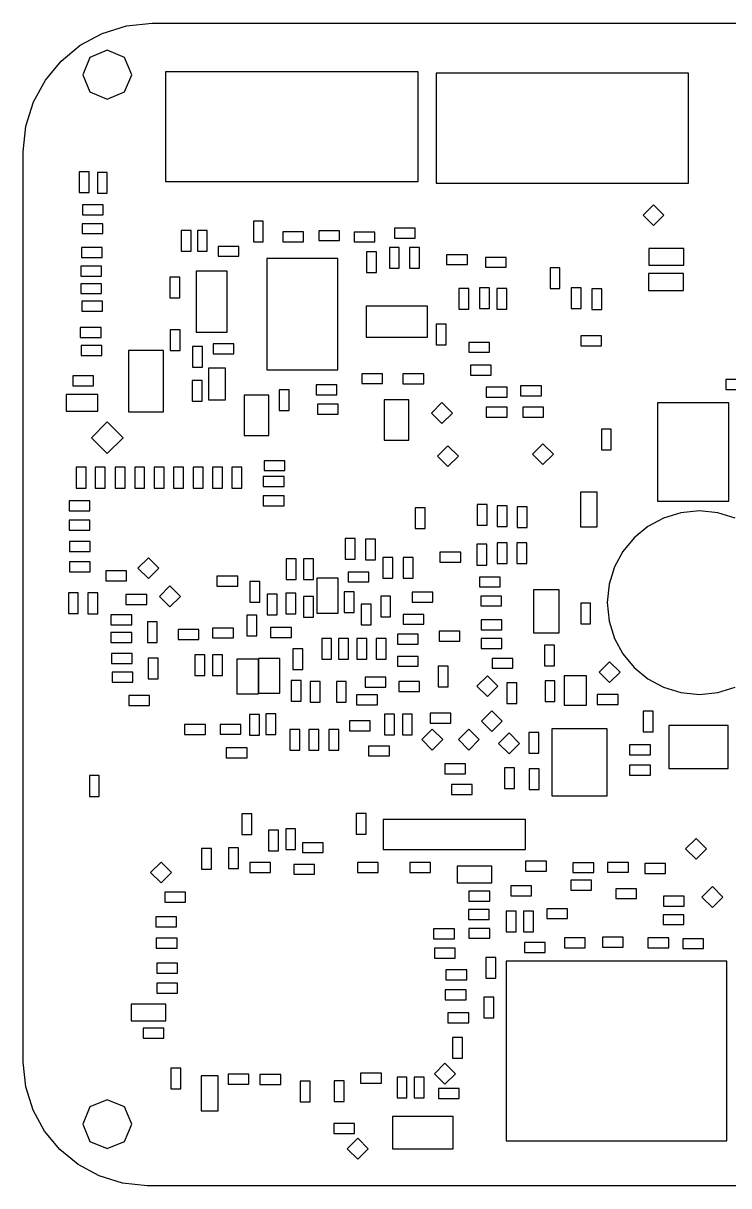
# Model space of a CAD drawing. Extents: x -32.8 to 34.4, y -26.7 to 30.6.
# Drawn here: x -32.8 to 2, y -26.7 to 30.6 of the extents above; entities that cross this region are included whole.
import ezdxf

# ---------------------------------------------------------------- set-up
doc = ezdxf.new("R2010")
doc.units = 0
doc.layers.add('LAYER_1', color=7, linetype='CONTINUOUS')

msp = doc.modelspace()

# ---------------------------------------------------------------- linework, layer by layer
at = {"layer": 'LAYER_1', "color": 7}
for points in [[(-28.924301, 30.1312), (-27.7311, 30.502001)], [(-27.7311, 30.502001), (-26.4521, 30.631399)], [(-26.4521, 30.631399), (27.6293, 30.631399)], [(-30.0055, 29.544999), (-28.924301, 30.1312)], [(-30.948799, 28.769399), (-30.0055, 29.544999)], [(-28.676199, 29.298599), (-29.530401, 28.9464)], [(-27.8219, 28.9464), (-28.676199, 29.298599)], [(-31.727899, 27.8304), (-30.948799, 28.769399)], [(-29.530401, 28.9464), (-29.884201, 28.096)], [(-27.4681, 28.096), (-27.8219, 28.9464)], [(-29.884201, 28.096), (-29.530401, 27.245599)], [(-27.8219, 27.245599), (-27.4681, 28.096)], [(-25.7975, 28.2373), (-25.7975, 22.825)], [(-13.3445, 28.2373), (-25.7975, 28.2373)], [(-13.3445, 22.825), (-13.3445, 28.2373)], [(-12.4515, 28.168099), (-12.4515, 22.755901)], [(0.0015, 28.168099), (-12.4515, 28.168099)], [(0.0015, 22.755901), (0.0015, 28.168099)], [(-32.316699, 26.753999), (-31.727899, 27.8304)], [(-29.530401, 27.245599), (-28.676199, 26.893301)], [(-28.676199, 26.893301), (-27.8219, 27.245599)], [(-32.6891, 25.566199), (-32.316699, 26.753999)], [(-32.819001, 24.2929), (-32.6891, 25.566199)], [(-32.819001, -20.57589), (-32.819001, 24.2929)], [(-30.052199, 23.307199), (-30.052199, 22.287)], [(-29.5621, 23.307199), (-30.052199, 23.307199)], [(-29.5621, 22.287), (-29.5621, 23.307199)], [(-29.161099, 23.2776), (-29.161099, 22.2574)], [(-28.671001, 23.2776), (-29.161099, 23.2776)], [(-28.671001, 22.2574), (-28.671001, 23.2776)], [(-25.7975, 22.825), (-13.3445, 22.825)], [(-12.4515, 22.755901), (0.0015, 22.755901)], [(-30.052199, 22.287), (-29.5621, 22.287)], [(-29.161099, 22.2574), (-28.671001, 22.2574)], [(-29.903699, 21.680801), (-29.903699, 21.192901)], [(-28.8789, 21.680801), (-29.903699, 21.680801)], [(-28.8789, 21.192901), (-28.8789, 21.680801)], [(-1.728, 21.6827), (-2.2425, 21.170501)], [(-1.2135, 21.170501), (-1.728, 21.6827)], [(-29.918499, 20.749301), (-29.918499, 20.261401)], [(-28.893699, 20.749301), (-29.918499, 20.749301)], [(-29.903699, 21.192901), (-28.8789, 21.192901)], [(-28.893699, 20.261401), (-28.893699, 20.749301)], [(-21.4663, 20.881), (-21.4663, 19.8608)], [(-20.9762, 20.881), (-21.4663, 20.881)], [(-20.9762, 19.8608), (-20.9762, 20.881)], [(-2.2425, 21.170501), (-1.728, 20.658301)], [(-1.728, 20.658301), (-1.2135, 21.170501)], [(-29.918499, 20.261401), (-28.893699, 20.261401)], [(-25.0323, 20.424), (-25.0323, 19.403801)], [(-24.5422, 20.424), (-25.0323, 20.424)], [(-24.5422, 19.403801), (-24.5422, 20.424)], [(-24.2303, 20.424), (-24.2303, 19.403801)], [(-23.7402, 20.424), (-24.2303, 20.424)], [(-23.7402, 19.403801), (-23.7402, 20.424)], [(-20.0154, 20.3439), (-20.0154, 19.856)], [(-18.9906, 20.3439), (-20.0154, 20.3439)], [(-18.9906, 19.856), (-18.9906, 20.3439)], [(-18.241, 20.405901), (-18.241, 19.918001)], [(-17.2162, 20.405901), (-18.241, 20.405901)], [(-17.2162, 19.918001), (-17.2162, 20.405901)], [(-16.5007, 20.3404), (-16.5007, 19.8525)], [(-15.4759, 20.3404), (-16.5007, 20.3404)], [(-15.4759, 19.8525), (-15.4759, 20.3404)], [(-14.5056, 20.5298), (-14.5056, 20.0419)], [(-13.4808, 20.5298), (-14.5056, 20.5298)], [(-13.4808, 20.0419), (-13.4808, 20.5298)], [(-29.9482, 19.5812), (-29.9482, 19.0933)], [(-28.923401, 19.5812), (-29.9482, 19.5812)], [(-28.923401, 19.0933), (-28.923401, 19.5812)], [(-23.2061, 19.631201), (-23.2061, 19.143301)], [(-22.1813, 19.631201), (-23.2061, 19.631201)], [(-22.1813, 19.143301), (-22.1813, 19.631201)], [(-21.4663, 19.8608), (-20.9762, 19.8608)], [(-20.0154, 19.856), (-18.9906, 19.856)], [(-18.241, 19.918001), (-17.2162, 19.918001)], [(-16.5007, 19.8525), (-15.4759, 19.8525)], [(-14.758, 19.5805), (-14.758, 18.560301)], [(-14.2679, 19.5805), (-14.758, 19.5805)], [(-14.5056, 20.0419), (-13.4808, 20.0419)], [(-14.2679, 18.560301), (-14.2679, 19.5805)], [(-13.7694, 19.5805), (-13.7694, 18.560301)], [(-13.2794, 19.5805), (-13.7694, 19.5805)], [(-13.2794, 18.560301), (-13.2794, 19.5805)], [(-1.9576, 19.5339), (-1.9576, 18.707)], [(-0.234, 19.5339), (-1.9576, 19.5339)], [(-0.234, 18.707), (-0.234, 19.5339)], [(-29.9482, 19.0933), (-28.923401, 19.0933)], [(-25.0323, 19.403801), (-24.5422, 19.403801)], [(-24.2303, 19.403801), (-23.7402, 19.403801)], [(-23.2061, 19.143301), (-22.1813, 19.143301)], [(-20.8032, 19.029501), (-20.8032, 13.546894)], [(-17.2988, 19.029501), (-20.8032, 19.029501)], [(-17.2988, 13.546894), (-17.2988, 19.029501)], [(-15.8878, 19.369601), (-15.8878, 18.349399)], [(-15.3977, 19.369601), (-15.8878, 19.369601)], [(-15.3977, 18.349399), (-15.3977, 19.369601)], [(-11.9346, 19.222301), (-11.9346, 18.734401)], [(-10.9098, 19.222301), (-11.9346, 19.222301)], [(-10.9098, 18.734401), (-10.9098, 19.222301)], [(-10.0217, 19.0887), (-10.0217, 18.6008)], [(-8.9969, 19.0887), (-10.0217, 19.0887)], [(-8.9969, 18.6008), (-8.9969, 19.0887)], [(-29.977901, 18.649799), (-29.977901, 18.161899)], [(-28.953099, 18.649799), (-29.977901, 18.649799)], [(-28.953099, 18.161899), (-28.953099, 18.649799)], [(-24.2972, 18.419201), (-24.2972, 15.402999)], [(-22.7571, 18.419201), (-24.2972, 18.419201)], [(-22.7571, 15.402999), (-22.7571, 18.419201)], [(-15.8878, 18.349399), (-15.3977, 18.349399)], [(-14.758, 18.560301), (-14.2679, 18.560301)], [(-13.7694, 18.560301), (-13.2794, 18.560301)], [(-11.9346, 18.734401), (-10.9098, 18.734401)], [(-10.0217, 18.6008), (-8.9969, 18.6008)], [(-6.8339, 18.574499), (-6.8339, 17.5543)], [(-6.3438, 18.574499), (-6.8339, 18.574499)], [(-6.3438, 17.5543), (-6.3438, 18.574499)], [(-1.9576, 18.707), (-0.234, 18.707)], [(-29.977901, 18.161899), (-28.953099, 18.161899)], [(-29.977901, 17.792199), (-29.977901, 17.304299)], [(-28.953099, 17.792199), (-29.977901, 17.792199)], [(-28.953099, 17.304299), (-28.953099, 17.792199)], [(-25.5818, 18.1175), (-25.5818, 17.0973)], [(-25.0917, 18.1175), (-25.5818, 18.1175)], [(-25.0917, 17.0973), (-25.0917, 18.1175)], [(-1.976, 18.289901), (-1.976, 17.463001)], [(-0.2524, 18.289901), (-1.976, 18.289901)], [(-0.2524, 17.463001), (-0.2524, 18.289901)], [(-29.977901, 17.304299), (-28.953099, 17.304299)], [(-11.3249, 17.559701), (-11.3249, 16.539499)], [(-10.8348, 17.559701), (-11.3249, 17.559701)], [(-10.8348, 16.539499), (-10.8348, 17.559701)], [(-10.3099, 17.5843), (-10.3099, 16.564101)], [(-9.8198, 17.5843), (-10.3099, 17.5843)], [(-9.8198, 16.564101), (-9.8198, 17.5843)], [(-9.4537, 17.559701), (-9.4537, 16.539499)], [(-8.9636, 17.559701), (-9.4537, 17.559701)], [(-8.9636, 16.539499), (-8.9636, 17.559701)], [(-6.8339, 17.5543), (-6.3438, 17.5543)], [(-5.7906, 17.5843), (-5.7906, 16.564101)], [(-5.3006, 17.5843), (-5.7906, 17.5843)], [(-5.3006, 16.564101), (-5.3006, 17.5843)], [(-4.7662, 17.541899), (-4.7662, 16.521699)], [(-4.2761, 17.541899), (-4.7662, 17.541899)], [(-4.2761, 16.521699), (-4.2761, 17.541899)], [(-1.976, 17.463001), (-0.2524, 17.463001)], [(-29.933299, 16.934701), (-29.933299, 16.4468)], [(-28.908601, 16.934701), (-29.933299, 16.934701)], [(-28.908601, 16.4468), (-28.908601, 16.934701)], [(-25.5818, 17.0973), (-25.0917, 17.0973)], [(-15.9058, 16.6861), (-15.9058, 15.1528)], [(-12.876, 16.6861), (-15.9058, 16.6861)], [(-12.876, 15.1528), (-12.876, 16.6861)], [(-29.933299, 16.4468), (-28.908601, 16.4468)], [(-11.3249, 16.539499), (-10.8348, 16.539499)], [(-10.3099, 16.564101), (-9.8198, 16.564101)], [(-9.4537, 16.539499), (-8.9636, 16.539499)], [(-5.7906, 16.564101), (-5.3006, 16.564101)], [(-4.7662, 16.521699), (-4.2761, 16.521699)], [(-30.0076, 15.6336), (-30.0076, 15.1457)], [(-28.9828, 15.6336), (-30.0076, 15.6336)], [(-28.9828, 15.1457), (-28.9828, 15.6336)], [(-25.5634, 15.5197), (-25.5634, 14.499394)], [(-25.0733, 15.5197), (-25.5634, 15.5197)], [(-25.0733, 14.499394), (-25.0733, 15.5197)], [(-12.4476, 15.797701), (-12.4476, 14.777496)], [(-11.9576, 15.797701), (-12.4476, 15.797701)], [(-11.9576, 14.777496), (-11.9576, 15.797701)], [(-30.0076, 15.1457), (-28.9828, 15.1457)], [(-24.2972, 15.402999), (-22.7571, 15.402999)], [(-15.9058, 15.1528), (-12.876, 15.1528)], [(-10.8401, 14.899001), (-10.8401, 14.411086)], [(-9.8153, 14.899001), (-10.8401, 14.899001)], [(-9.8153, 14.411086), (-9.8153, 14.899001)], [(-5.3205, 15.218801), (-5.3205, 14.730901)], [(-4.2957, 15.218801), (-5.3205, 15.218801)], [(-4.2957, 14.730901), (-4.2957, 15.218801)], [(-29.963099, 14.746395), (-29.963099, 14.258489)], [(-28.938299, 14.746395), (-29.963099, 14.746395)], [(-28.938299, 14.258489), (-28.938299, 14.746395)], [(-27.6313, 14.495104), (-27.6313, 11.47891)], [(-25.8937, 14.495104), (-27.6313, 14.495104)], [(-25.8937, 11.47891), (-25.8937, 14.495104)], [(-25.5634, 14.499394), (-25.0733, 14.499394)], [(-24.4679, 14.702114), (-24.4679, 13.681909)], [(-23.9778, 14.702114), (-24.4679, 14.702114)], [(-23.9778, 13.681909), (-23.9778, 14.702114)], [(-23.4551, 14.8279), (-23.4551, 14.339995)], [(-22.4303, 14.8279), (-23.4551, 14.8279)], [(-23.4551, 14.339995), (-22.4303, 14.339995)], [(-22.4303, 14.339995), (-22.4303, 14.8279)], [(-12.4476, 14.777496), (-11.9576, 14.777496)], [(-10.8401, 14.411086), (-9.8153, 14.411086)], [(-5.3205, 14.730901), (-4.2957, 14.730901)], [(-29.963099, 14.258489), (-28.938299, 14.258489)], [(-10.7577, 13.777695), (-10.7577, 13.289789)], [(-9.7329, 13.777695), (-10.7577, 13.777695)], [(-9.7329, 13.289789), (-9.7329, 13.777695)], [(-30.3789, 13.2531), (-30.3789, 12.765195)], [(-29.354201, 13.2531), (-30.3789, 13.2531)], [(-29.354201, 12.765195), (-29.354201, 13.2531)], [(-24.4679, 13.681909), (-23.9778, 13.681909)], [(-23.6732, 13.630206), (-23.6732, 12.077701)], [(-22.8415, 13.630206), (-23.6732, 13.630206)], [(-22.8415, 12.077701), (-22.8415, 13.630206)], [(-20.8032, 13.546894), (-17.2988, 13.546894)], [(-16.1243, 13.355914), (-16.1243, 12.868008)], [(-15.0995, 13.355914), (-16.1243, 13.355914)], [(-15.0995, 12.868008), (-15.0995, 13.355914)], [(-14.0883, 13.352386), (-14.0883, 12.864509)], [(-13.0635, 13.352386), (-14.0883, 13.352386)], [(-13.0635, 12.864509), (-13.0635, 13.352386)], [(-10.7577, 13.289789), (-9.7329, 13.289789)], [(-30.3789, 12.765195), (-29.354201, 12.765195)], [(-24.4827, 13.016598), (-24.4827, 11.996393)], [(-23.9926, 13.016598), (-24.4827, 13.016598)], [(-23.9926, 11.996393), (-23.9926, 13.016598)], [(-18.3684, 12.810096), (-18.3684, 12.32219)], [(-17.3436, 12.810096), (-18.3684, 12.810096)], [(-17.3436, 12.32219), (-17.3436, 12.810096)], [(-16.1243, 12.868008), (-15.0995, 12.868008)], [(-14.0883, 12.864509), (-13.0635, 12.864509)], [(-9.981, 12.688007), (-9.981, 12.200214)], [(-8.9562, 12.688007), (-9.981, 12.688007)], [(-8.9562, 12.200214), (-8.9562, 12.688007)], [(-8.2862, 12.758393), (-8.2862, 12.270487)], [(-7.2615, 12.758393), (-8.2862, 12.758393)], [(-7.2615, 12.270487), (-7.2615, 12.758393)], [(1.835, 13.071208), (1.835, 12.583387)], [(2.8598, 13.071208), (1.835, 13.071208)], [(-30.705699, 12.336386), (-30.705699, 11.508403)], [(-29.146201, 12.336386), (-30.705699, 12.336386)], [(-29.146201, 11.508403), (-29.146201, 12.336386)], [(-23.6732, 12.077701), (-22.8415, 12.077701)], [(-21.9204, 12.297609), (-21.9204, 10.311103)], [(-20.7092, 12.297609), (-21.9204, 12.297609)], [(-20.7092, 10.311103), (-20.7092, 12.297609)], [(-20.1991, 12.568288), (-20.1991, 11.548111)], [(-19.709, 12.568288), (-20.1991, 12.568288)], [(-19.709, 11.548111), (-19.709, 12.568288)], [(-18.3684, 12.32219), (-17.3436, 12.32219)], [(-15.0099, 12.065199), (-15.0099, 10.078693)], [(-13.7987, 12.065199), (-15.0099, 12.065199)], [(-13.7987, 10.078693), (-13.7987, 12.065199)], [(-9.981, 12.200214), (-8.9562, 12.200214)], [(-8.2862, 12.270487), (-7.2615, 12.270487)], [(1.835, 12.583387), (2.8598, 12.583387)], [(-30.705699, 11.508403), (-29.146201, 11.508403)], [(-27.6313, 11.47891), (-25.8937, 11.47891)], [(-24.4827, 11.996393), (-23.9926, 11.996393)], [(-20.1991, 11.548111), (-19.709, 11.548111)], [(-18.3062, 11.849496), (-18.3062, 11.361591)], [(-17.2814, 11.849496), (-18.3062, 11.849496)], [(-17.2814, 11.361591), (-17.2814, 11.849496)], [(-12.1661, 11.931595), (-12.6806, 11.41939)], [(-11.6516, 11.41939), (-12.1661, 11.931595)], [(-9.981, 11.703898), (-9.981, 11.215992)], [(-8.9562, 11.703898), (-9.981, 11.703898)], [(-8.9562, 11.215992), (-8.9562, 11.703898)], [(-8.1803, 11.703898), (-8.1803, 11.215992)], [(-7.1555, 11.703898), (-8.1803, 11.703898)], [(-7.1555, 11.215992), (-7.1555, 11.703898)], [(-1.5257, 11.929506), (-1.5257, 7.069696)], [(1.9787, 11.929506), (-1.5257, 11.929506)], [(1.9787, 7.069696), (1.9787, 11.929506)], [(-28.677799, 10.980196), (-29.458799, 10.202702)], [(-27.8968, 10.202702), (-28.677799, 10.980196)], [(-18.3062, 11.361591), (-17.2814, 11.361591)], [(-12.6806, 11.41939), (-12.1661, 10.907213)], [(-12.1661, 10.907213), (-11.6516, 11.41939)], [(-9.981, 11.215992), (-8.9562, 11.215992)], [(-8.1803, 11.215992), (-7.1555, 11.215992)], [(-4.302, 10.631792), (-4.302, 9.611587)], [(-3.8119, 10.631792), (-4.302, 10.631792)], [(-3.8119, 9.611587), (-3.8119, 10.631792)], [(-29.458799, 10.202702), (-28.677799, 9.425208)], [(-28.677799, 9.425208), (-27.8968, 10.202702)], [(-21.9204, 10.311103), (-20.7092, 10.311103)], [(-15.0099, 10.078693), (-13.7987, 10.078693)], [(-11.8721, 9.809397), (-12.3866, 9.297192)], [(-11.3576, 9.297192), (-11.8721, 9.809397)], [(-7.1859, 9.900808), (-7.7004, 9.388603)], [(-6.6714, 9.388603), (-7.1859, 9.900808)], [(-12.3866, 9.297192), (-11.8721, 8.784986)], [(-11.8721, 8.784986), (-11.3576, 9.297192)], [(-7.7004, 9.388603), (-7.1859, 8.876398)], [(-7.1859, 8.876398), (-6.6714, 9.388603)], [(-4.302, 9.611587), (-3.8119, 9.611587)], [(-30.200699, 8.743613), (-30.200699, 7.723408)], [(-29.7106, 8.743613), (-30.200699, 8.743613)], [(-29.7106, 7.723408), (-29.7106, 8.743613)], [(-29.269701, 8.743613), (-29.269701, 7.723408)], [(-28.7796, 8.743613), (-29.269701, 8.743613)], [(-28.7796, 7.723408), (-28.7796, 8.743613)], [(-28.281099, 8.743613), (-28.281099, 7.723408)], [(-27.791, 8.743613), (-28.281099, 8.743613)], [(-27.791, 7.723408), (-27.791, 8.743613)], [(-27.3213, 8.743613), (-27.3213, 7.723408)], [(-26.8312, 8.743613), (-27.3213, 8.743613)], [(-26.8312, 7.723408), (-26.8312, 8.743613)], [(-26.3615, 8.743613), (-26.3615, 7.723408)], [(-25.8714, 8.743613), (-26.3615, 8.743613)], [(-25.8714, 7.723408), (-25.8714, 8.743613)], [(-25.4017, 8.743613), (-25.4017, 7.723408)], [(-24.9116, 8.743613), (-25.4017, 8.743613)], [(-24.9116, 7.723408), (-24.9116, 8.743613)], [(-24.4419, 8.743613), (-24.4419, 7.723408)], [(-23.9518, 8.743613), (-24.4419, 8.743613)], [(-23.9518, 7.723408), (-23.9518, 8.743613)], [(-23.4821, 8.743613), (-23.4821, 7.723408)], [(-22.992, 8.743613), (-23.4821, 8.743613)], [(-22.992, 7.723408), (-22.992, 8.743613)], [(-22.5223, 8.743613), (-22.5223, 7.723408)], [(-22.0322, 8.743613), (-22.5223, 8.743613)], [(-22.0322, 7.723408), (-22.0322, 8.743613)], [(-20.9341, 9.067801), (-20.9341, 8.579896)], [(-19.9093, 9.067801), (-20.9341, 9.067801)], [(-19.9093, 8.579896), (-19.9093, 9.067801)], [(-20.9787, 8.284211), (-20.9787, 7.796306)], [(-19.9539, 8.284211), (-20.9787, 8.284211)], [(-20.9341, 8.579896), (-19.9093, 8.579896)], [(-19.9539, 7.796306), (-19.9539, 8.284211)], [(-30.200699, 7.723408), (-29.7106, 7.723408)], [(-29.269701, 7.723408), (-28.7796, 7.723408)], [(-28.281099, 7.723408), (-27.791, 7.723408)], [(-27.3213, 7.723408), (-26.8312, 7.723408)], [(-26.3615, 7.723408), (-25.8714, 7.723408)], [(-25.4017, 7.723408), (-24.9116, 7.723408)], [(-24.4419, 7.723408), (-23.9518, 7.723408)], [(-23.4821, 7.723408), (-22.992, 7.723408)], [(-22.5223, 7.723408), (-22.0322, 7.723408)], [(-20.9787, 7.796306), (-19.9539, 7.796306)], [(-5.3336, 7.519587), (-5.3336, 5.803788)], [(-4.5029, 7.519587), (-5.3336, 7.519587)], [(-4.5029, 5.803788), (-4.5029, 7.519587)], [(-30.558099, 7.086601), (-30.558099, 6.598696)], [(-29.5333, 7.086601), (-30.558099, 7.086601)], [(-29.5333, 6.598696), (-29.5333, 7.086601)], [(-20.9787, 7.338005), (-20.9787, 6.850099)], [(-19.9539, 7.338005), (-20.9787, 7.338005)], [(-19.9539, 6.850099), (-19.9539, 7.338005)], [(-10.4215, 6.918002), (-10.4215, 5.897797)], [(-9.9315, 6.918002), (-10.4215, 6.918002)], [(-9.9315, 5.897797), (-9.9315, 6.918002)], [(-1.5257, 7.069696), (1.9787, 7.069696)], [(-30.558099, 6.598696), (-29.5333, 6.598696)], [(-20.9787, 6.850099), (-19.9539, 6.850099)], [(-13.4811, 6.740089), (-13.4811, 5.719912)], [(-12.991, 6.740089), (-13.4811, 6.740089)], [(-12.991, 5.719912), (-12.991, 6.740089)], [(-9.4417, 6.841491), (-9.4417, 5.821286)], [(-8.9516, 6.841491), (-9.4417, 6.841491)], [(-8.9516, 5.821286), (-8.9516, 6.841491)], [(-8.4578, 6.798001), (-8.4578, 5.777796)], [(-7.9677, 6.798001), (-8.4578, 6.798001)], [(-7.9677, 5.777796), (-7.9677, 6.798001)], [(-0.3842, 6.502796), (-1.2369, 6.239314)], [(0.5314, 6.594688), (-0.3842, 6.502796)], [(1.447, 6.502796), (0.5314, 6.594688)], [(2.2997, 6.239314), (1.447, 6.502796)], [(-30.558099, 6.13111), (-30.558099, 5.643204)], [(-29.5333, 6.13111), (-30.558099, 6.13111)], [(-29.5333, 5.643204), (-29.5333, 6.13111)], [(-10.4215, 5.897797), (-9.9315, 5.897797)], [(-9.4417, 5.821286), (-8.9516, 5.821286)], [(-8.4578, 5.777796), (-7.9677, 5.777796)], [(-5.3336, 5.803788), (-4.5029, 5.803788)], [(-2.0085, 5.822302), (-2.6808, 5.270106)], [(-1.2369, 6.239314), (-2.0085, 5.822302)], [(-30.558099, 5.643204), (-29.5333, 5.643204)], [(-16.9417, 5.230708), (-16.9417, 4.210503)], [(-16.4516, 5.230708), (-16.9417, 5.230708)], [(-16.4516, 4.210503), (-16.4516, 5.230708)], [(-15.9359, 5.208892), (-15.9359, 4.188687)], [(-15.4458, 5.208892), (-15.9359, 5.208892)], [(-15.4458, 4.188687), (-15.4458, 5.208892)], [(-13.4811, 5.719912), (-12.991, 5.719912)], [(-2.6808, 5.270106), (-3.2355, 4.600788)], [(-30.543201, 5.086888), (-30.543201, 4.59901)], [(-29.518401, 5.086888), (-30.543201, 5.086888)], [(-30.543201, 4.59901), (-29.518401, 4.59901)], [(-29.518401, 4.59901), (-29.518401, 5.086888)], [(-10.4476, 4.947696), (-10.4476, 3.92749)], [(-9.9575, 4.947696), (-10.4476, 4.947696)], [(-9.9575, 3.92749), (-9.9575, 4.947696)], [(-9.4376, 5.024206), (-9.4376, 4.004001)], [(-8.9475, 5.024206), (-9.4376, 5.024206)], [(-8.9475, 4.004001), (-8.9475, 5.024206)], [(-8.4761, 5.023388), (-8.4761, 4.003211)], [(-7.9861, 5.023388), (-8.4761, 5.023388)], [(-7.9861, 4.003211), (-7.9861, 5.023388)], [(-3.2355, 4.600788), (-3.6543, 3.832607)], [(-30.5433, 4.087087), (-30.5433, 3.59921)], [(-29.5185, 4.087087), (-30.5433, 4.087087)], [(-29.5185, 3.59921), (-29.5185, 4.087087)], [(-26.6472, 4.284304), (-27.1617, 3.772099)], [(-26.1327, 3.772099), (-26.6472, 4.284304)], [(-19.8454, 4.235508), (-19.8454, 3.215303)], [(-19.3553, 4.235508), (-19.8454, 4.235508)], [(-19.3553, 3.215303), (-19.3553, 4.235508)], [(-18.998, 4.235508), (-18.998, 3.215303)], [(-18.5079, 4.235508), (-18.998, 4.235508)], [(-18.5079, 3.215303), (-18.5079, 4.235508)], [(-16.9417, 4.210503), (-16.4516, 4.210503)], [(-15.9359, 4.188687), (-15.4458, 4.188687)], [(-15.079, 4.305894), (-15.079, 3.285689)], [(-14.5889, 4.305894), (-15.079, 4.305894)], [(-14.5889, 3.285689), (-14.5889, 4.305894)], [(-14.0731, 4.305894), (-14.0731, 3.285689)], [(-13.5831, 4.305894), (-14.0731, 4.305894)], [(-13.5831, 3.285689), (-13.5831, 4.305894)], [(-12.2632, 4.562095), (-12.2632, 4.074302)], [(-11.2384, 4.562095), (-12.2632, 4.562095)], [(-12.2632, 4.074302), (-11.2384, 4.074302)], [(-11.2384, 4.074302), (-11.2384, 4.562095)], [(-30.5433, 3.59921), (-29.5185, 3.59921)], [(-28.746199, 3.64349), (-28.746199, 3.155613)], [(-27.7214, 3.64349), (-28.746199, 3.64349)], [(-27.7214, 3.155613), (-27.7214, 3.64349)], [(-27.1617, 3.772099), (-26.6472, 3.259894)], [(-26.6472, 3.259894), (-26.1327, 3.772099)], [(-16.7894, 3.582587), (-16.7894, 3.094709)], [(-15.7646, 3.582587), (-16.7894, 3.582587)], [(-15.7646, 3.094709), (-15.7646, 3.582587)], [(-10.4476, 3.92749), (-9.9575, 3.92749)], [(-9.4376, 4.004001), (-8.9475, 4.004001)], [(-8.4761, 4.003211), (-7.9861, 4.003211)], [(-3.6543, 3.832607), (-3.919, 2.983711)], [(-28.746199, 3.155613), (-27.7214, 3.155613)], [(-25.5814, 2.893908), (-26.0959, 2.381788)], [(-25.0669, 2.381788), (-25.5814, 2.893908)], [(-23.2659, 3.375492), (-23.2659, 2.887586)], [(-22.2411, 3.375492), (-23.2659, 3.375492)], [(-23.2659, 2.887586), (-22.2411, 2.887586)], [(-22.2411, 2.887586), (-22.2411, 3.375492)], [(-21.6428, 3.119206), (-21.6428, 2.099001)], [(-21.1527, 3.119206), (-21.6428, 3.119206)], [(-21.1527, 2.099001), (-21.1527, 3.119206)], [(-19.8454, 3.215303), (-19.3553, 3.215303)], [(-18.998, 3.215303), (-18.5079, 3.215303)], [(-18.3369, 3.277787), (-18.3369, 1.561904)], [(-17.2776, 3.277787), (-18.3369, 3.277787)], [(-17.2776, 1.561904), (-17.2776, 3.277787)], [(-16.7894, 3.094709), (-15.7646, 3.094709)], [(-15.079, 3.285689), (-14.5889, 3.285689)], [(-14.0731, 3.285689), (-13.5831, 3.285689)], [(-10.3213, 3.331889), (-10.3213, 2.844096)], [(-9.2966, 3.331889), (-10.3213, 3.331889)], [(-9.2966, 2.844096), (-9.2966, 3.331889)], [(-3.919, 2.983711), (-4.0113, 2.072303)], [(-30.592401, 2.563313), (-30.592401, 1.543108)], [(-30.102299, 2.563313), (-30.592401, 2.563313)], [(-30.102299, 1.543108), (-30.102299, 2.563313)], [(-29.627099, 2.548496), (-29.627099, 1.528291)], [(-29.137, 2.548496), (-29.627099, 2.548496)], [(-29.137, 1.528291), (-29.137, 2.548496)], [(-27.7511, 2.475401), (-27.7511, 1.987608)], [(-26.7263, 2.475401), (-27.7511, 2.475401)], [(-26.7263, 1.987608), (-26.7263, 2.475401)], [(-26.0959, 2.381788), (-25.5814, 1.869611)], [(-25.5814, 1.869611), (-25.0669, 2.381788)], [(-20.7826, 2.497499), (-20.7826, 1.477294)], [(-20.2925, 2.497499), (-20.7826, 2.497499)], [(-20.2925, 1.477294), (-20.2925, 2.497499)], [(-19.8637, 2.534103), (-19.8637, 1.513898)], [(-19.3737, 2.534103), (-19.8637, 2.534103)], [(-19.3737, 1.513898), (-19.3737, 2.534103)], [(-18.9971, 2.379106), (-18.9971, 1.358901)], [(-18.507, 2.379106), (-18.9971, 2.379106)], [(-18.507, 1.358901), (-18.507, 2.379106)], [(-16.9813, 2.607989), (-16.9813, 1.587812)], [(-16.4912, 2.607989), (-16.9813, 2.607989)], [(-16.4912, 1.587812), (-16.4912, 2.607989)], [(-15.1883, 2.390311), (-15.1883, 1.370106)], [(-14.6982, 2.390311), (-15.1883, 2.390311)], [(-14.6982, 1.370106), (-14.6982, 2.390311)], [(-13.6408, 2.58129), (-13.6408, 2.093413)], [(-12.616, 2.58129), (-13.6408, 2.58129)], [(-12.616, 2.093413), (-12.616, 2.58129)], [(-10.3213, 2.844096), (-9.2966, 2.844096)], [(-10.2557, 2.395899), (-10.2557, 1.907993)], [(-9.231, 2.395899), (-10.2557, 2.395899)], [(-9.231, 1.907993), (-9.231, 2.395899)], [(-7.6498, 2.697002), (-7.6498, 0.577089)], [(-6.3787, 2.697002), (-7.6498, 2.697002)], [(-6.3787, 0.577089), (-6.3787, 2.697002)], [(-27.7511, 1.987608), (-26.7263, 1.987608)], [(-21.6428, 2.099001), (-21.1527, 2.099001)], [(-16.1504, 1.998502), (-16.1504, 0.978296)], [(-15.6603, 1.998502), (-16.1504, 1.998502)], [(-15.6603, 0.978296), (-15.6603, 1.998502)], [(-13.6408, 2.093413), (-12.616, 2.093413)], [(-10.2557, 1.907993), (-9.231, 1.907993)], [(-5.3211, 2.04219), (-5.3211, 1.022013)], [(-4.831, 2.04219), (-5.3211, 2.04219)], [(-4.831, 1.022013), (-4.831, 2.04219)], [(-4.0113, 2.072303), (-3.919, 1.16081)], [(-30.592401, 1.543108), (-30.102299, 1.543108)], [(-29.627099, 1.528291), (-29.137, 1.528291)], [(-28.4928, 1.469109), (-28.4928, 0.981203)], [(-27.468, 1.469109), (-28.4928, 1.469109)], [(-27.468, 0.981203), (-27.468, 1.469109)], [(-21.7917, 1.454292), (-21.7917, 0.434087)], [(-21.3017, 1.454292), (-21.7917, 1.454292)], [(-21.3017, 0.434087), (-21.3017, 1.454292)], [(-20.7826, 1.477294), (-20.2925, 1.477294)], [(-19.8637, 1.513898), (-19.3737, 1.513898)], [(-18.9971, 1.358901), (-18.507, 1.358901)], [(-18.3369, 1.561904), (-17.2776, 1.561904)], [(-16.9813, 1.587812), (-16.4912, 1.587812)], [(-15.1883, 1.370106), (-14.6982, 1.370106)], [(-14.0781, 1.4929), (-14.0781, 1.004995)], [(-13.0533, 1.4929), (-14.0781, 1.4929)], [(-13.0533, 1.004995), (-13.0533, 1.4929)], [(-10.2339, 1.220387), (-10.2339, 0.732509)], [(-9.2091, 1.220387), (-10.2339, 1.220387)], [(-9.2091, 0.732509), (-9.2091, 1.220387)], [(-3.919, 1.16081), (-3.6543, 0.311913)], [(-28.4937, 0.597692), (-28.4937, 0.109786)], [(-27.4689, 0.597692), (-28.4937, 0.597692)], [(-28.4928, 0.981203), (-27.468, 0.981203)], [(-27.4689, 0.109786), (-27.4689, 0.597692)], [(-26.6965, 1.133011), (-26.6965, 0.112693)], [(-26.2064, 1.133011), (-26.6965, 1.133011)], [(-26.2064, 0.112693), (-26.2064, 1.133011)], [(-25.1818, 0.743713), (-25.1818, 0.255808)], [(-24.157, 0.743713), (-25.1818, 0.743713)], [(-24.157, 0.255808), (-24.157, 0.743713)], [(-23.4804, 0.818107), (-23.4804, 0.330201)], [(-22.4556, 0.818107), (-23.4804, 0.818107)], [(-22.4556, 0.330201), (-22.4556, 0.818107)], [(-20.616, 0.83981), (-20.616, 0.351989)], [(-19.5912, 0.83981), (-20.616, 0.83981)], [(-19.5912, 0.351989), (-19.5912, 0.83981)], [(-16.1504, 0.978296), (-15.6603, 0.978296)], [(-14.0781, 1.004995), (-13.0533, 1.004995)], [(-12.307, 0.665707), (-12.307, 0.177801)], [(-11.2822, 0.665707), (-12.307, 0.665707)], [(-11.2822, 0.177801), (-11.2822, 0.665707)], [(-10.2339, 0.732509), (-9.2091, 0.732509)], [(-7.6498, 0.577089), (-6.3787, 0.577089)], [(-5.3211, 1.022013), (-4.831, 1.022013)], [(-28.4937, 0.109786), (-27.4689, 0.109786)], [(-26.6965, 0.112693), (-26.2064, 0.112693)], [(-25.1818, 0.255808), (-24.157, 0.255808)], [(-23.4804, 0.330201), (-22.4556, 0.330201)], [(-21.7917, 0.434087), (-21.3017, 0.434087)], [(-20.616, 0.351989), (-19.5912, 0.351989)], [(-18.0964, 0.300596), (-18.0964, -0.719609)], [(-17.6063, 0.300596), (-18.0964, 0.300596)], [(-17.6063, -0.719609), (-17.6063, 0.300596)], [(-17.2656, 0.300596), (-17.2656, -0.719609)], [(-16.7755, 0.300596), (-17.2656, 0.300596)], [(-16.7755, -0.719609), (-16.7755, 0.300596)], [(-16.369, 0.300596), (-16.369, -0.719609)], [(-15.879, 0.300596), (-16.369, 0.300596)], [(-15.879, -0.719609), (-15.879, 0.300596)], [(-15.4069, 0.300596), (-15.4069, -0.719609)], [(-14.9169, 0.300596), (-15.4069, 0.300596)], [(-14.9169, -0.719609), (-14.9169, 0.300596)], [(-14.3623, 0.513307), (-14.3623, 0.025401)], [(-13.3375, 0.513307), (-14.3623, 0.513307)], [(-14.3623, 0.025401), (-13.3375, 0.025401)], [(-13.3375, 0.025401), (-13.3375, 0.513307)], [(-12.307, 0.177801), (-11.2822, 0.177801)], [(-10.2339, 0.3061), (-10.2339, -0.181693)], [(-9.2091, 0.3061), (-10.2339, 0.3061)], [(-9.2091, -0.181693), (-9.2091, 0.3061)], [(-3.6543, 0.311913), (-3.2355, -0.456296)], [(-28.463999, -0.437302), (-28.463999, -0.925208)], [(-27.4392, -0.437302), (-28.463999, -0.437302)], [(-27.4392, -0.925208), (-27.4392, -0.437302)], [(-24.3517, -0.498206), (-24.3517, -1.518411)], [(-23.8616, -0.498206), (-24.3517, -0.498206)], [(-23.8616, -1.518411), (-23.8616, -0.498206)], [(-23.4754, -0.50481), (-23.4754, -1.524986)], [(-22.9853, -0.50481), (-23.4754, -0.50481)], [(-22.9853, -1.524986), (-22.9853, -0.50481)], [(-19.5177, -0.200094), (-19.5177, -1.220299)], [(-19.0276, -0.200094), (-19.5177, -0.200094)], [(-19.0276, -1.220299), (-19.0276, -0.200094)], [(-10.2339, -0.181693), (-9.2091, -0.181693)], [(-7.1021, -0.015408), (-7.1021, -1.035613)], [(-6.612, -0.015408), (-7.1021, -0.015408)], [(-6.612, -1.035613), (-6.612, -0.015408)], [(-3.2355, -0.456296), (-2.6808, -1.125614)], [(-28.463999, -0.925208), (-27.4392, -0.925208)], [(-26.6597, -0.660004), (-26.6597, -1.680209)], [(-26.1696, -0.660004), (-26.6597, -0.660004)], [(-26.1696, -1.680209), (-26.1696, -0.660004)], [(-22.2813, -0.70911), (-22.2813, -2.424908)], [(-21.222, -0.70911), (-22.2813, -0.70911)], [(-21.222, -0.673889), (-21.222, -2.3898)], [(-20.1628, -0.673889), (-21.222, -0.673889)], [(-21.222, -2.424908), (-21.222, -0.70911)], [(-20.1628, -2.3898), (-20.1628, -0.673889)], [(-18.0964, -0.719609), (-17.6063, -0.719609)], [(-17.2656, -0.719609), (-16.7755, -0.719609)], [(-16.369, -0.719609), (-15.879, -0.719609)], [(-15.4069, -0.719609), (-14.9169, -0.719609)], [(-14.3623, -0.575111), (-14.3623, -1.062989)], [(-13.3375, -0.575111), (-14.3623, -0.575111)], [(-14.3623, -1.062989), (-13.3375, -1.062989)], [(-13.3375, -1.062989), (-13.3375, -0.575111)], [(-12.3499, -1.060195), (-12.3499, -2.0804)], [(-11.8598, -1.060195), (-12.3499, -1.060195)], [(-11.8598, -2.0804), (-11.8598, -1.060195)], [(-9.6873, -0.673409), (-9.6873, -1.161287)], [(-8.6625, -0.673409), (-9.6873, -0.673409)], [(-8.6625, -1.161287), (-8.6625, -0.673409)], [(-7.1021, -1.035613), (-6.612, -1.035613)], [(-3.8965, -0.838199), (-4.411, -1.350404)], [(-3.382, -1.350404), (-3.8965, -0.838199)], [(-2.6808, -1.125614), (-2.0085, -1.67781)], [(-28.434301, -1.353988), (-28.434301, -1.841894)], [(-27.4095, -1.353988), (-28.434301, -1.353988)], [(-27.4095, -1.841894), (-27.4095, -1.353988)], [(-26.6597, -1.680209), (-26.1696, -1.680209)], [(-24.3517, -1.518411), (-23.8616, -1.518411)], [(-23.4754, -1.524986), (-22.9853, -1.524986)], [(-19.5177, -1.220299), (-19.0276, -1.220299)], [(-15.9585, -1.598195), (-15.9585, -2.085988)], [(-14.9337, -1.598195), (-15.9585, -1.598195)], [(-14.9337, -2.085988), (-14.9337, -1.598195)], [(-9.9241, -1.533397), (-10.4386, -2.045602)], [(-9.4096, -2.045602), (-9.9241, -1.533397)], [(-9.6873, -1.161287), (-8.6625, -1.161287)], [(-6.1429, -1.529107), (-6.1429, -2.98701)], [(-5.031, -1.529107), (-6.1429, -1.529107)], [(-5.031, -2.98701), (-5.031, -1.529107)], [(-4.411, -1.350404), (-3.8965, -1.862609)], [(-3.8965, -1.862609), (-3.382, -1.350404)], [(-2.0085, -1.67781), (-1.2369, -2.094793)], [(-28.434301, -1.841894), (-27.4095, -1.841894)], [(-19.6052, -1.767387), (-19.6052, -2.787592)], [(-19.1151, -1.767387), (-19.6052, -1.767387)], [(-19.1151, -2.787592), (-19.1151, -1.767387)], [(-18.665, -1.810906), (-18.665, -2.831111)], [(-18.1749, -1.810906), (-18.665, -1.810906)], [(-18.1749, -2.831111), (-18.1749, -1.810906)], [(-17.3749, -1.810906), (-17.3749, -2.831111)], [(-16.8848, -1.810906), (-17.3749, -1.810906)], [(-16.8848, -2.831111), (-16.8848, -1.810906)], [(-15.9585, -2.085988), (-14.9337, -2.085988)], [(-14.2968, -1.815901), (-14.2968, -2.303694)], [(-13.272, -1.815901), (-14.2968, -1.815901)], [(-13.272, -2.303694), (-13.272, -1.815901)], [(-12.3499, -2.0804), (-11.8598, -2.0804)], [(-10.4386, -2.045602), (-9.9241, -2.557807)], [(-9.9241, -2.557807), (-9.4096, -2.045602)], [(-8.9582, -1.884114), (-8.9582, -2.904291)], [(-8.4681, -1.884114), (-8.9582, -1.884114)], [(-8.4681, -2.904291), (-8.4681, -1.884114)], [(-7.0802, -1.778591), (-7.0802, -2.798796)], [(-6.5901, -1.778591), (-7.0802, -1.778591)], [(-6.5901, -2.798796), (-6.5901, -1.778591)], [(-1.2369, -2.094793), (-0.3842, -2.358304)], [(1.447, -2.358304), (2.2997, -2.094793)], [(-27.6175, -2.507204), (-27.6175, -2.99511)], [(-26.5927, -2.507204), (-27.6175, -2.507204)], [(-26.5927, -2.99511), (-26.5927, -2.507204)], [(-22.2813, -2.424908), (-21.222, -2.424908)], [(-21.222, -2.3898), (-20.1628, -2.3898)], [(-19.6052, -2.787592), (-19.1151, -2.787592)], [(-18.665, -2.831111), (-18.1749, -2.831111)], [(-17.3749, -2.831111), (-16.8848, -2.831111)], [(-16.374, -2.468907), (-16.374, -2.956813)], [(-15.3492, -2.468907), (-16.374, -2.468907)], [(-15.3492, -2.956813), (-15.3492, -2.468907)], [(-14.2968, -2.303694), (-13.272, -2.303694)], [(-7.0802, -2.798796), (-6.5901, -2.798796)], [(-4.5051, -2.458408), (-4.5051, -2.946314)], [(-3.4803, -2.458408), (-4.5051, -2.458408)], [(-3.4803, -2.946314), (-3.4803, -2.458408)], [(-0.3842, -2.358304), (0.5314, -2.450196)], [(0.5314, -2.450196), (1.447, -2.358304)], [(-27.6175, -2.99511), (-26.5927, -2.99511)], [(-20.8556, -3.41119), (-20.8556, -4.431396)], [(-20.3655, -3.41119), (-20.8556, -3.41119)], [(-20.3655, -4.431396), (-20.3655, -3.41119)], [(-16.374, -2.956813), (-15.3492, -2.956813)], [(-14.9915, -3.421689), (-14.9915, -4.441894)], [(-14.5014, -3.421689), (-14.9915, -3.421689)], [(-14.5014, -4.441894), (-14.5014, -3.421689)], [(-14.1169, -3.421689), (-14.1169, -4.441894)], [(-13.6268, -3.421689), (-14.1169, -3.421689)], [(-13.6268, -4.441894), (-13.6268, -3.421689)], [(-12.7485, -3.372611), (-12.7485, -3.860488)], [(-11.7237, -3.372611), (-12.7485, -3.372611)], [(-11.7237, -3.860488), (-11.7237, -3.372611)], [(-9.7036, -3.25309), (-10.2181, -3.765295)], [(-9.1891, -3.765295), (-9.7036, -3.25309)], [(-8.9582, -2.904291), (-8.4681, -2.904291)], [(-6.1429, -2.98701), (-5.031, -2.98701)], [(-4.5051, -2.946314), (-3.4803, -2.946314)], [(-2.2438, -3.269402), (-2.2438, -4.289607)], [(-1.7537, -3.269402), (-2.2438, -3.269402)], [(-1.7537, -4.289607), (-1.7537, -3.269402)], [(-24.8583, -3.937507), (-24.8583, -4.425412)], [(-23.8335, -3.937507), (-24.8583, -3.937507)], [(-23.8335, -4.425412), (-23.8335, -3.937507)], [(-23.1087, -3.92729), (-23.1087, -4.415196)], [(-22.0839, -3.92729), (-23.1087, -3.92729)], [(-22.0839, -4.415196), (-22.0839, -3.92729)], [(-21.6606, -3.443505), (-21.6606, -4.46371)], [(-21.1705, -3.443505), (-21.6606, -3.443505)], [(-21.1705, -4.46371), (-21.1705, -3.443505)], [(-16.7238, -3.753187), (-16.7238, -4.241093)], [(-15.699, -3.753187), (-16.7238, -3.753187)], [(-15.699, -4.241093), (-15.699, -3.753187)], [(-12.7485, -3.860488), (-11.7237, -3.860488)], [(-10.2181, -3.765295), (-9.7036, -4.2775)], [(-9.7036, -4.2775), (-9.1891, -3.765295)], [(-0.9789, -3.980602), (-0.9789, -6.100514)], [(1.9523, -3.980602), (-0.9789, -3.980602)], [(1.9523, -6.100514), (1.9523, -3.980602)], [(-24.8583, -4.425412), (-23.8335, -4.425412)], [(-23.1087, -4.415196), (-22.0839, -4.415196)], [(-21.6606, -4.46371), (-21.1705, -4.46371)], [(-20.8556, -4.431396), (-20.3655, -4.431396)], [(-19.6708, -4.183604), (-19.6708, -5.20381)], [(-19.1807, -4.183604), (-19.6708, -4.183604)], [(-19.1807, -5.20381), (-19.1807, -4.183604)], [(-18.7306, -4.183604), (-18.7306, -5.20381)], [(-18.2405, -4.183604), (-18.7306, -4.183604)], [(-18.2405, -5.20381), (-18.2405, -4.183604)], [(-17.7466, -4.183604), (-17.7466, -5.20381)], [(-17.2565, -4.183604), (-17.7466, -4.183604)], [(-17.2565, -5.20381), (-17.2565, -4.183604)], [(-16.7238, -4.241093), (-15.699, -4.241093)], [(-14.9915, -4.441894), (-14.5014, -4.441894)], [(-14.1169, -4.441894), (-13.6268, -4.441894)], [(-12.6439, -4.1678), (-13.1584, -4.680005)], [(-12.1294, -4.680005), (-12.6439, -4.1678)], [(-10.843, -4.1678), (-11.3575, -4.680005)], [(-10.3285, -4.680005), (-10.843, -4.1678)], [(-8.8583, -4.350793), (-9.3728, -4.862998)], [(-8.3438, -4.862998), (-8.8583, -4.350793)], [(-7.882, -4.320313), (-7.882, -5.34049)], [(-7.392, -4.320313), (-7.882, -4.320313)], [(-7.392, -5.34049), (-7.392, -4.320313)], [(-6.7521, -4.14779), (-6.7521, -7.446009)], [(-4.0225, -4.14779), (-6.7521, -4.14779)], [(-4.0225, -7.446009), (-4.0225, -4.14779)], [(-2.2438, -4.289607), (-1.7537, -4.289607)], [(-22.8025, -5.080986), (-22.8025, -5.568892)], [(-21.7778, -5.080986), (-22.8025, -5.080986)], [(-21.7778, -5.568892), (-21.7778, -5.080986)], [(-15.7836, -4.994006), (-15.7836, -5.481798)], [(-14.7588, -4.994006), (-15.7836, -4.994006)], [(-14.7588, -5.481798), (-14.7588, -4.994006)], [(-13.1584, -4.680005), (-12.6439, -5.19221)], [(-12.6439, -5.19221), (-12.1294, -4.680005)], [(-11.3575, -4.680005), (-10.843, -5.19221)], [(-10.843, -5.19221), (-10.3285, -4.680005)], [(-9.3728, -4.862998), (-8.8583, -5.375203)], [(-8.8583, -5.375203), (-8.3438, -4.862998)], [(-2.9089, -4.939904), (-2.9089, -5.427809)], [(-1.8841, -4.939904), (-2.9089, -4.939904)], [(-1.8841, -5.427809), (-1.8841, -4.939904)], [(-22.8025, -5.568892), (-21.7778, -5.568892)], [(-19.6708, -5.20381), (-19.1807, -5.20381)], [(-18.7306, -5.20381), (-18.2405, -5.20381)], [(-17.7466, -5.20381), (-17.2565, -5.20381)], [(-15.7836, -5.481798), (-14.7588, -5.481798)], [(-7.882, -5.34049), (-7.392, -5.34049)], [(-2.9089, -5.427809), (-1.8841, -5.427809)], [(-12.0269, -5.875894), (-12.0269, -6.363799)], [(-11.0021, -5.875894), (-12.0269, -5.875894)], [(-11.0021, -6.363799), (-11.0021, -5.875894)], [(-9.0787, -6.072998), (-9.0787, -7.093203)], [(-8.5887, -6.072998), (-9.0787, -6.072998)], [(-8.5887, -7.093203), (-8.5887, -6.072998)], [(-7.8636, -6.113214), (-7.8636, -7.133391)], [(-7.3736, -6.113214), (-7.8636, -6.113214)], [(-7.3736, -7.133391), (-7.3736, -6.113214)], [(-2.9089, -5.9412), (-2.9089, -6.429106)], [(-1.8841, -5.9412), (-2.9089, -5.9412)], [(-1.8841, -6.429106), (-1.8841, -5.9412)], [(-0.9789, -6.100514), (1.9523, -6.100514)], [(-29.556301, -6.454703), (-29.556301, -7.474908)], [(-29.066301, -6.454703), (-29.556301, -6.454703)], [(-29.066301, -7.474908), (-29.066301, -6.454703)], [(-12.0269, -6.363799), (-11.0021, -6.363799)], [(-2.9089, -6.429106), (-1.8841, -6.429106)], [(-11.6989, -6.899006), (-11.6989, -7.386911)], [(-10.6741, -6.899006), (-11.6989, -6.899006)], [(-11.6989, -7.386911), (-10.6741, -7.386911)], [(-10.6741, -7.386911), (-10.6741, -6.899006)], [(-9.0787, -7.093203), (-8.5887, -7.093203)], [(-7.8636, -7.133391), (-7.3736, -7.133391)], [(-6.7521, -7.446009), (-4.0225, -7.446009)], [(-29.556301, -7.474908), (-29.066301, -7.474908)], [(-22.0363, -8.330691), (-22.0363, -9.350896)], [(-21.5463, -8.330691), (-22.0363, -8.330691)], [(-21.5463, -9.350896), (-21.5463, -8.330691)], [(-16.4018, -8.323409), (-16.4018, -9.343586)], [(-15.9117, -8.323409), (-16.4018, -8.323409)], [(-15.9117, -9.343586), (-15.9117, -8.323409)], [(-20.7203, -9.146708), (-20.7203, -10.166913)], [(-20.2303, -9.146708), (-20.7203, -9.146708)], [(-20.2303, -10.166913), (-20.2303, -9.146708)], [(-19.8716, -9.07079), (-19.8716, -10.090995)], [(-19.3815, -9.07079), (-19.8716, -9.07079)], [(-19.3815, -10.090995), (-19.3815, -9.07079)], [(-15.0701, -8.613901), (-15.0701, -10.098107)], [(-8.0475, -8.613901), (-15.0701, -8.613901)], [(-8.0475, -10.098107), (-8.0475, -8.613901)], [(-22.0363, -9.350896), (-21.5463, -9.350896)], [(-16.4018, -9.343586), (-15.9117, -9.343586)], [(0.367, -9.546504), (-0.1475, -10.058709)], [(0.8815, -10.058709), (0.367, -9.546504)], [(-24.0221, -10.039095), (-24.0221, -11.059413)], [(-23.532, -10.039095), (-24.0221, -10.039095)], [(-23.532, -11.059413), (-23.532, -10.039095)], [(-22.6923, -10.006893), (-22.6923, -11.027098)], [(-22.2022, -10.006893), (-22.6923, -10.006893)], [(-22.2022, -11.027098), (-22.2022, -10.006893)], [(-20.7203, -10.166913), (-20.2303, -10.166913)], [(-19.8716, -10.090995), (-19.3815, -10.090995)], [(-19.0416, -9.761106), (-19.0416, -10.249012)], [(-18.0168, -9.761106), (-19.0416, -9.761106)], [(-19.0416, -10.249012), (-18.0168, -10.249012)], [(-18.0168, -10.249012), (-18.0168, -9.761106)], [(-15.0701, -10.098107), (-8.0475, -10.098107)], [(-0.1475, -10.058709), (0.367, -10.570914)], [(0.367, -10.570914), (0.8815, -10.058709)], [(-26.0224, -10.717388), (-26.5369, -11.229593)], [(-25.5079, -11.229593), (-26.0224, -10.717388)], [(-21.6437, -10.740699), (-21.6437, -11.228605)], [(-20.6189, -10.740699), (-21.6437, -10.740699)], [(-20.6189, -11.228605), (-20.6189, -10.740699)], [(-19.479, -10.827793), (-19.479, -11.315614)], [(-18.4542, -10.827793), (-19.479, -10.827793)], [(-18.4542, -11.315614), (-18.4542, -10.827793)], [(-16.3303, -10.740699), (-16.3303, -11.228605)], [(-15.3055, -10.740699), (-16.3303, -10.740699)], [(-15.3055, -11.228605), (-15.3055, -10.740699)], [(-13.7501, -10.740699), (-13.7501, -11.228605)], [(-12.7253, -10.740699), (-13.7501, -10.740699)], [(-12.7253, -11.228605), (-12.7253, -10.740699)], [(-8.0375, -10.675506), (-8.0375, -11.163412)], [(-7.0127, -10.675506), (-8.0375, -10.675506)], [(-7.0127, -11.163412), (-7.0127, -10.675506)], [(-5.7037, -10.748601), (-5.7037, -11.236507)], [(-4.6789, -10.748601), (-5.7037, -10.748601)], [(-4.6789, -11.236507), (-4.6789, -10.748601)], [(-3.9946, -10.730398), (-3.9946, -11.218191)], [(-2.9698, -10.730398), (-3.9946, -10.730398)], [(-2.9698, -11.218191), (-2.9698, -10.730398)], [(-2.1569, -10.78529), (-2.1569, -11.273196)], [(-1.1321, -10.78529), (-2.1569, -10.78529)], [(-1.1321, -11.273196), (-1.1321, -10.78529)], [(-26.5369, -11.229593), (-26.0224, -11.741713)], [(-26.0224, -11.741713), (-25.5079, -11.229593)], [(-24.0221, -11.059413), (-23.532, -11.059413)], [(-22.6923, -11.027098), (-22.2022, -11.027098)], [(-21.6437, -11.228605), (-20.6189, -11.228605)], [(-19.479, -11.315614), (-18.4542, -11.315614)], [(-16.3303, -11.228605), (-15.3055, -11.228605)], [(-13.7501, -11.228605), (-12.7253, -11.228605)], [(-11.4218, -10.908593), (-11.4218, -11.735589)], [(-9.6982, -10.908593), (-11.4218, -10.908593)], [(-9.6982, -11.735589), (-9.6982, -10.908593)], [(-8.0375, -11.163412), (-7.0127, -11.163412)], [(-5.7037, -11.236507), (-4.6789, -11.236507)], [(-3.9946, -11.218191), (-2.9698, -11.218191)], [(-2.1569, -11.273196), (-1.1321, -11.273196)], [(-11.4218, -11.735589), (-9.6982, -11.735589)], [(-8.7726, -11.882909), (-8.7726, -12.370786)], [(-7.7478, -11.882909), (-8.7726, -11.882909)], [(-7.7478, -12.370786), (-7.7478, -11.882909)], [(-5.8139, -11.608504), (-5.8139, -12.09641)], [(-4.7891, -11.608504), (-5.8139, -11.608504)], [(-4.7891, -12.09641), (-4.7891, -11.608504)], [(-3.5903, -12.029298), (-3.5903, -12.517203)], [(-2.5655, -12.029298), (-3.5903, -12.029298)], [(-2.5655, -12.517203), (-2.5655, -12.029298)], [(1.1756, -11.924791), (0.6611, -12.436996)], [(1.6901, -12.436996), (1.1756, -11.924791)], [(-25.8419, -12.199111), (-25.8419, -12.686988)], [(-24.8171, -12.199111), (-25.8419, -12.199111)], [(-24.8171, -12.686988), (-24.8171, -12.199111)], [(-10.8368, -12.152008), (-10.8368, -12.639914)], [(-9.812, -12.152008), (-10.8368, -12.152008)], [(-9.812, -12.639914), (-9.812, -12.152008)], [(-8.7726, -12.370786), (-7.7478, -12.370786)], [(-5.8139, -12.09641), (-4.7891, -12.09641)], [(-3.5903, -12.517203), (-2.5655, -12.517203)], [(-1.238, -12.395199), (-1.238, -12.883104)], [(-0.2132, -12.395199), (-1.238, -12.395199)], [(-0.2132, -12.883104), (-0.2132, -12.395199)], [(0.6611, -12.436996), (1.1756, -12.949201)], [(1.1756, -12.949201), (1.6901, -12.436996)], [(-25.8419, -12.686988), (-24.8171, -12.686988)], [(-10.8598, -13.055288), (-10.8598, -13.543194)], [(-9.835, -13.055288), (-10.8598, -13.055288)], [(-10.8368, -12.639914), (-9.812, -12.639914)], [(-9.835, -13.543194), (-9.835, -13.055288)], [(-9.0014, -13.135298), (-9.0014, -14.155503)], [(-8.5114, -13.135298), (-9.0014, -13.135298)], [(-8.5114, -14.155503), (-8.5114, -13.135298)], [(-8.1377, -13.135298), (-8.1377, -14.155503)], [(-7.6476, -13.135298), (-8.1377, -13.135298)], [(-7.6476, -14.155503), (-7.6476, -13.135298)], [(-6.9949, -13.011798), (-6.9949, -13.499704)], [(-5.9701, -13.011798), (-6.9949, -13.011798)], [(-5.9701, -13.499704), (-5.9701, -13.011798)], [(-1.238, -12.883104), (-0.2132, -12.883104)], [(-26.2792, -13.418113), (-26.2792, -13.905991)], [(-25.2544, -13.418113), (-26.2792, -13.418113)], [(-25.2544, -13.905991), (-25.2544, -13.418113)], [(-10.8598, -13.543194), (-9.835, -13.543194)], [(-6.9949, -13.499704), (-5.9701, -13.499704)], [(-1.2564, -13.309909), (-1.2564, -13.797787)], [(-0.2316, -13.309909), (-1.2564, -13.309909)], [(-0.2316, -13.797787), (-0.2316, -13.309909)], [(-26.2792, -13.905991), (-25.2544, -13.905991)], [(-12.5751, -14.002595), (-12.5751, -14.490501)], [(-11.5503, -14.002595), (-12.5751, -14.002595)], [(-11.5503, -14.490501), (-11.5503, -14.002595)], [(-10.8368, -13.981513), (-10.8368, -14.469391)], [(-9.812, -13.981513), (-10.8368, -13.981513)], [(-9.812, -14.469391), (-9.812, -13.981513)], [(-9.0014, -14.155503), (-8.5114, -14.155503)], [(-8.1377, -14.155503), (-7.6476, -14.155503)], [(-1.2564, -13.797787), (-0.2316, -13.797787)], [(-26.2573, -14.463013), (-26.2573, -14.95089)], [(-25.2325, -14.463013), (-26.2573, -14.463013)], [(-25.2325, -14.95089), (-25.2325, -14.463013)], [(-12.5751, -14.490501), (-11.5503, -14.490501)], [(-10.8368, -14.469391), (-9.812, -14.469391)], [(-8.0998, -14.680606), (-8.0998, -15.168512)], [(-7.075, -14.680606), (-8.0998, -14.680606)], [(-7.075, -15.168512), (-7.075, -14.680606)], [(-6.1187, -14.452994), (-6.1187, -14.9409)], [(-5.0939, -14.452994), (-6.1187, -14.452994)], [(-5.0939, -14.9409), (-5.0939, -14.452994)], [(-4.2519, -14.415091), (-4.2519, -14.902997)], [(-3.2272, -14.415091), (-4.2519, -14.415091)], [(-3.2272, -14.902997), (-3.2272, -14.415091)], [(-2.0042, -14.452994), (-2.0042, -14.9409)], [(-0.9794, -14.452994), (-2.0042, -14.452994)], [(-0.9794, -14.9409), (-0.9794, -14.452994)], [(-0.2898, -14.490896), (-0.2898, -14.978802)], [(0.735, -14.490896), (-0.2898, -14.490896)], [(0.735, -14.978802), (0.735, -14.490896)], [(-26.2573, -14.95089), (-25.2325, -14.95089)], [(-12.5407, -14.96311), (-12.5407, -15.450988)], [(-11.5159, -14.96311), (-12.5407, -14.96311)], [(-12.5407, -15.450988), (-11.5159, -15.450988)], [(-11.5159, -15.450988), (-11.5159, -14.96311)], [(-9.9938, -15.422088), (-9.9938, -16.442294)], [(-9.5037, -15.422088), (-9.9938, -15.422088)], [(-9.5037, -16.442294), (-9.5037, -15.422088)], [(-8.0998, -15.168512), (-7.075, -15.168512)], [(-6.1187, -14.9409), (-5.0939, -14.9409)], [(-4.2519, -14.902997), (-3.2272, -14.902997)], [(-2.0042, -14.9409), (-0.9794, -14.9409)], [(-0.2898, -14.978802), (0.735, -14.978802)], [(-26.2355, -15.70369), (-26.2355, -16.191596)], [(-25.2107, -15.70369), (-26.2355, -15.70369)], [(-25.2107, -16.191596), (-25.2107, -15.70369)], [(-11.9664, -16.026496), (-11.9664, -16.514401)], [(-10.9416, -16.026496), (-11.9664, -16.026496)], [(-10.9416, -16.514401), (-10.9416, -16.026496)], [(-8.9941, -15.600312), (-8.9941, -24.446793)], [(1.8787, -15.600312), (-8.9941, -15.600312)], [(1.8787, -24.446793), (1.8787, -15.600312)], [(-26.2355, -16.191596), (-25.2107, -16.191596)], [(-11.9664, -16.514401), (-10.9416, -16.514401)], [(-9.9938, -16.442294), (-9.5037, -16.442294)], [(-26.2355, -16.683311), (-26.2355, -17.171189)], [(-25.2107, -16.683311), (-26.2355, -16.683311)], [(-26.2355, -17.171189), (-25.2107, -17.171189)], [(-25.2107, -17.171189), (-25.2107, -16.683311)], [(-12.0008, -17.009786), (-12.0008, -17.497692)], [(-10.976, -17.009786), (-12.0008, -17.009786)], [(-10.976, -17.497692), (-10.976, -17.009786)], [(-27.5017, -17.714213), (-27.5017, -18.541208)], [(-25.7781, -17.714213), (-27.5017, -17.714213)], [(-25.7781, -18.541208), (-25.7781, -17.714213)], [(-12.0008, -17.497692), (-10.976, -17.497692)], [(-10.1041, -17.379695), (-10.1041, -18.3999)], [(-9.614, -17.379695), (-10.1041, -17.379695)], [(-9.614, -18.3999), (-9.614, -17.379695)], [(-11.8722, -18.144094), (-11.8722, -18.631999)], [(-10.8474, -18.144094), (-11.8722, -18.144094)], [(-10.8474, -18.631999), (-10.8474, -18.144094)], [(-27.5017, -18.541208), (-25.7781, -18.541208)], [(-26.9016, -18.901493), (-26.9016, -19.389399)], [(-25.8769, -18.901493), (-26.9016, -18.901493)], [(-25.8769, -19.389399), (-25.8769, -18.901493)], [(-11.8722, -18.631999), (-10.8474, -18.631999)], [(-10.1041, -18.3999), (-9.614, -18.3999)], [(-26.9016, -19.389399), (-25.8769, -19.389399)], [(-11.6477, -19.355504), (-11.6477, -20.375709)], [(-11.1576, -19.355504), (-11.6477, -19.355504)], [(-11.1576, -20.375709), (-11.1576, -19.355504)], [(-32.694101, -21.799803), (-32.819001, -20.57589)], [(-11.6477, -20.375709), (-11.1576, -20.375709)], [(-25.5351, -20.87369), (-25.5351, -21.893896)], [(-25.045, -20.87369), (-25.5351, -20.87369)], [(-25.045, -21.893896), (-25.045, -20.87369)], [(-22.7151, -21.167512), (-22.7151, -21.65539)], [(-21.6903, -21.167512), (-22.7151, -21.167512)], [(-21.6903, -21.65539), (-21.6903, -21.167512)], [(-21.1407, -21.1893), (-21.1407, -21.677092)], [(-20.1159, -21.1893), (-21.1407, -21.1893)], [(-20.1159, -21.677092), (-20.1159, -21.1893)], [(-16.1772, -21.123909), (-16.1772, -21.611786)], [(-15.1524, -21.123909), (-16.1772, -21.123909)], [(-15.1524, -21.611786), (-15.1524, -21.123909)], [(-12.0191, -20.633096), (-12.5336, -21.145301)], [(-12.5336, -21.145301), (-12.0191, -21.657506)], [(-11.5046, -21.145301), (-12.0191, -20.633096)], [(-12.0191, -21.657506), (-11.5046, -21.145301)], [(-24.0414, -21.258105), (-24.0414, -22.973904)], [(-23.2107, -21.258105), (-24.0414, -21.258105)], [(-23.2107, -22.973904), (-23.2107, -21.258105)], [(-22.7151, -21.65539), (-21.6903, -21.65539)], [(-21.1407, -21.677092), (-20.1159, -21.677092)], [(-19.1583, -21.513996), (-19.1583, -22.534201)], [(-18.6682, -21.513996), (-19.1583, -21.513996)], [(-18.6682, -22.534201), (-18.6682, -21.513996)], [(-17.486, -21.495595), (-17.486, -22.5158)], [(-16.9959, -21.495595), (-17.486, -21.495595)], [(-16.9959, -22.5158), (-16.9959, -21.495595)], [(-16.1772, -21.611786), (-15.1524, -21.611786)], [(-14.3803, -21.312687), (-14.3803, -22.332892)], [(-13.8902, -21.312687), (-14.3803, -21.312687)], [(-13.8902, -22.332892), (-13.8902, -21.312687)], [(-13.5349, -21.312687), (-13.5349, -22.332892)], [(-13.0448, -21.312687), (-13.5349, -21.312687)], [(-13.0448, -22.332892), (-13.0448, -21.312687)], [(-32.336099, -22.941589), (-32.694101, -21.799803)], [(-25.5351, -21.893896), (-25.045, -21.893896)], [(-14.3803, -22.332892), (-13.8902, -22.332892)], [(-13.5349, -22.332892), (-13.0448, -22.332892)], [(-12.3385, -21.878486), (-12.3385, -22.366392)], [(-11.3137, -21.878486), (-12.3385, -21.878486)], [(-11.3137, -22.366392), (-11.3137, -21.878486)], [(-29.530401, -22.784504), (-29.884201, -23.634896)], [(-28.676199, -22.432206), (-29.530401, -22.784504)], [(-27.8219, -22.784504), (-28.676199, -22.432206)], [(-27.4681, -23.634896), (-27.8219, -22.784504)], [(-19.1583, -22.534201), (-18.6682, -22.534201)], [(-17.486, -22.5158), (-16.9959, -22.5158)], [(-12.3385, -22.366392), (-11.3137, -22.366392)], [(-31.7701, -23.9763), (-32.336099, -22.941589)], [(-24.0414, -22.973904), (-23.2107, -22.973904)], [(-14.6104, -23.263294), (-14.6104, -24.840888)], [(-11.61, -23.263294), (-14.6104, -23.263294)], [(-11.61, -24.840888), (-11.61, -23.263294)], [(-31.021299, -24.878904), (-31.7701, -23.9763)], [(-29.884201, -23.634896), (-29.530401, -24.485288)], [(-27.8219, -24.485288), (-27.4681, -23.634896)], [(-17.5024, -23.598207), (-17.5024, -24.086113)], [(-16.4776, -23.598207), (-17.5024, -23.598207)], [(-16.4776, -24.086113), (-16.4776, -23.598207)], [(-29.530401, -24.485288), (-28.676199, -24.837502)], [(-28.676199, -24.837502), (-27.8219, -24.485288)], [(-17.5024, -24.086113), (-16.4776, -24.086113)], [(-16.3193, -24.328598), (-16.8338, -24.840804)], [(-15.8048, -24.840804), (-16.3193, -24.328598)], [(-8.9941, -24.446793), (1.8787, -24.446793)], [(-30.114601, -25.624394), (-31.021299, -24.878904)], [(-16.8338, -24.840804), (-16.3193, -25.353009)], [(-16.3193, -25.353009), (-15.8048, -24.840804)], [(-14.6104, -24.840888), (-11.61, -24.840888)], [(-29.075301, -26.187794), (-30.114601, -25.624394)], [(-27.9284, -26.544297), (-29.075301, -26.187794)], [(-26.6989, -26.668588), (-27.9284, -26.544297)], [(27.908, -26.668588), (-26.6989, -26.668588)]]:
    msp.add_lwpolyline(points, dxfattribs=at)

doc.saveas('drawing.dxf')
